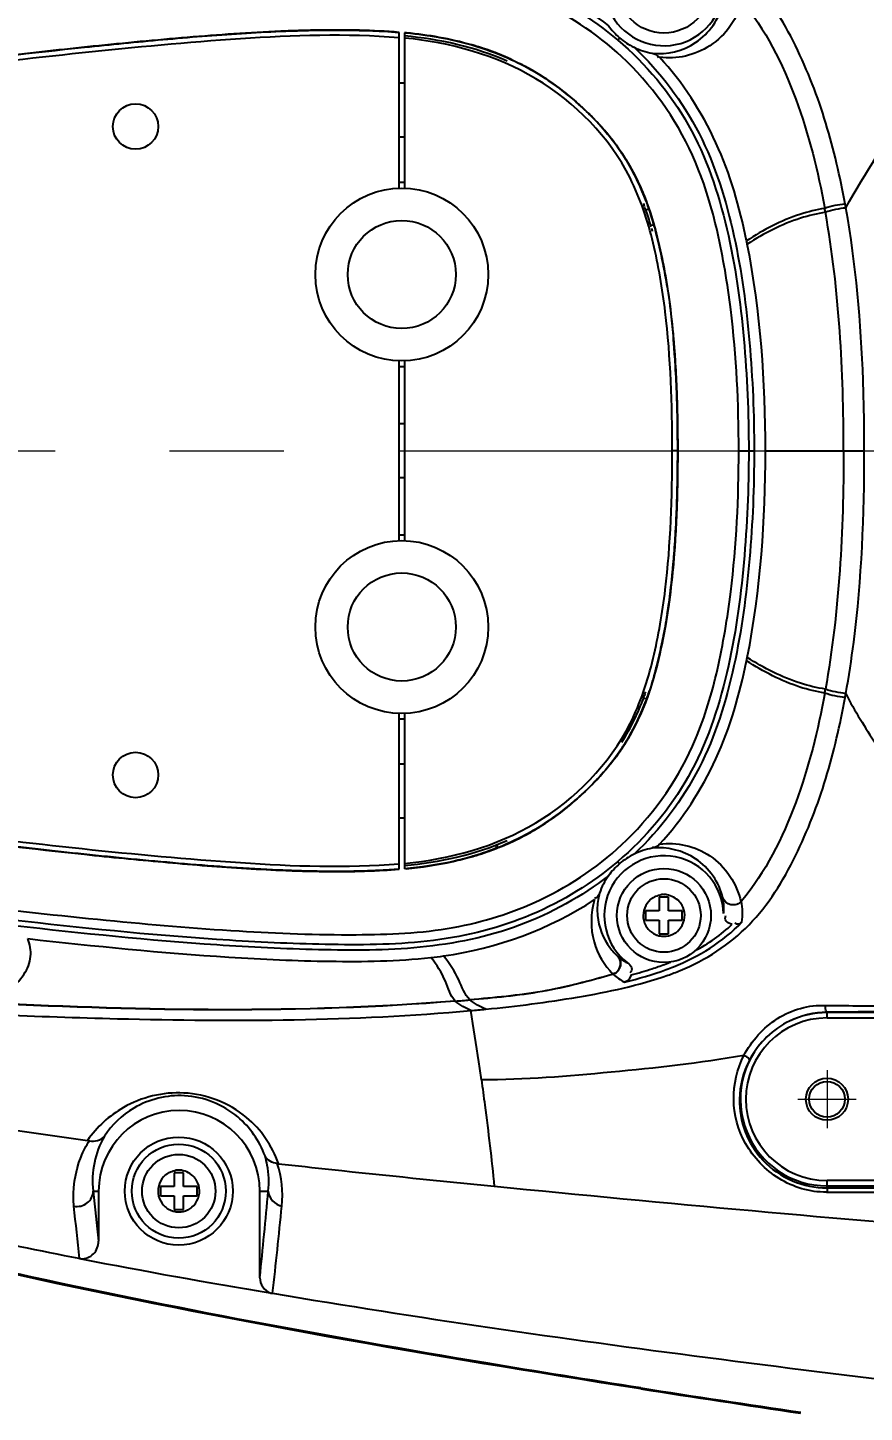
# Model space of a CAD drawing. Header units: millimetres. Extents: x 4086 to 8300, y 123 to 1549.
# Drawn here: x 6707.45 to 6730.68, y 1240.82 to 1279.25 of the extents above; entities that cross this region are included whole.
import ezdxf

# ---------------------------------------------------------------- set-up
doc = ezdxf.new("R2010")
doc.units = ezdxf.units.MM
doc.linetypes.add('CENTER2', pattern=[28.575, 19.05, -3.175, 3.175, -3.175])
doc.layers.add('02___PRT_ALL_AXES', color=7, linetype='Continuous')
doc.layers.add('中心线层', color=7, linetype='CENTER2', lineweight=0)
doc.layers.add('轮廓实线层', color=7, linetype='Continuous', lineweight=30)
doc.styles.add('思源黑', font='SourceHanSansCN-Normal.ttf')
doc.dimstyles.new('尺寸标注_3_10比例', dxfattribs={"dimtxt": 7, "dimasz": 6, "dimexe": 2, "dimexo": 1.5, "dimgap": 1, "dimtad": 1, "dimdec": 1, "dimlfac": 3.333333, "dimdsep": 46, "dimtxsty": '思源黑', "dimcen": 0.09, "dimadec": 0, "dimazin": 0, "dimtp": 0.01, "dimtm": 0.01, "dimtfac": 1, "dimtdec": 1, "dimtofl": 0, "dimtmove": 0, "dimatfit": 3, "dimfxl": 0, "dimtolj": 1, "dimarcsym": 0})

# ---------------------------------------------------------------- blocks, each defined once
blk = doc.blocks.new('*D2673')
at = {"layer": 'Defpoints', "color": 0}
for p in [(6729.644, 1306.455), (6729.644, 1285.508), (6696.644, 1267.508)]:
    blk.add_point(p, dxfattribs=at)
at = {"layer": '轮廓实线层', "color": 0, "lineweight": -2}
for p, q in [((6696.644, 1269.008), (6696.644, 1308.455)), ((6729.644, 1287.008), (6729.644, 1308.455)), ((6702.644, 1306.455), (6723.644, 1306.455))]:
    blk.add_line(p, q, dxfattribs=at)
at = {"layer": '轮廓实线层', "color": 0}
for points in [[(6702.644, 1307.455), (6702.644, 1305.455), (6696.644, 1306.455)], [(6723.644, 1305.455), (6723.644, 1307.455), (6729.644, 1306.455)]]:
    blk.add_solid(points, dxfattribs=at)
at = {"layer": '轮廓实线层', "color": 0, "insert": (6713.144, 1311.081), "char_height": 7, "attachment_point": 5, "style": '思源黑'}
blk.add_mtext('\\A1;110', dxfattribs=at)

msp = doc.modelspace()

# ---------------------------------------------------------------- linework, layer by layer
for p, q in [((6717.761, 1274.799), (6717.761, 1279.121)), ((6717.911, 1279.112), (6717.911, 1274.799)), ((6719.809, 1278.765), (6719.782, 1278.773)), ((6719.818, 1278.761), (6719.782, 1278.772)), ((6719.782, 1278.772), (6719.814, 1278.763)), ((6723.832, 1278.908), (6723.883, 1278.97)), ((6717.911, 1277.708), (6717.761, 1277.708)), ((6722.854, 1277.032), (6722.753, 1277.123)), ((6717.911, 1276.208), (6717.761, 1276.208)), ((6724.573, 1274.279), (6724.553, 1274.367)), ((6724.614, 1274.196), (6724.688, 1274.222)), ((6724.637, 1274.398), (6724.641, 1274.387)), ((6724.75, 1273.765), (6724.809, 1273.783)), ((6724.797, 1273.592), (6724.777, 1273.68)), ((6717.761, 1265.014), (6717.761, 1270.002)), ((6717.911, 1270.002), (6717.911, 1265.014)), ((6725.474, 1269.026), (6725.475, 1268.978)), ((6717.911, 1268.258), (6717.761, 1268.258)), ((6725.498, 1267.508), (6725.348, 1267.508)), ((6727.195, 1267.508), (6727.62, 1267.508)), ((6727.933, 1267.508), (6730.68, 1267.508)), ((6717.911, 1266.758), (6717.761, 1266.758)), ((6725.475, 1266.038), (6725.474, 1265.99)), ((6724.552, 1260.649), (6724.573, 1260.737)), ((6724.552, 1260.649), (6724.612, 1260.631)), ((6717.761, 1255.894), (6717.761, 1260.216)), ((6717.911, 1260.216), (6717.911, 1255.904)), ((6717.911, 1258.808), (6717.761, 1258.808)), ((6717.911, 1257.308), (6717.761, 1257.308)), ((6719.791, 1256.246), (6719.825, 1256.256)), ((6719.826, 1256.256), (6719.791, 1256.246)), ((6723.832, 1256.107), (6723.883, 1256.046)), ((6714.741, 1255.854), (6714.803, 1255.852)), ((6717.949, 1255.907), (6717.965, 1255.908)), ((6724.988, 1255.118), (6724.988, 1254.735)), ((6725.243, 1255.118), (6724.988, 1255.118)), ((6725.243, 1254.735), (6725.243, 1255.118)), ((6724.606, 1254.735), (6724.606, 1254.48)), ((6724.988, 1254.735), (6724.606, 1254.735)), ((6724.606, 1254.48), (6724.988, 1254.48)), ((6724.988, 1254.48), (6724.988, 1254.098)), ((6725.626, 1254.735), (6725.243, 1254.735)), ((6725.243, 1254.098), (6725.243, 1254.48)), ((6725.243, 1254.48), (6725.626, 1254.48)), ((6725.626, 1254.48), (6725.626, 1254.735)), ((6724.988, 1254.098), (6725.243, 1254.098)), ((6723.845, 1253.461), (6723.845, 1253.462)), ((6723.87, 1253.429), (6723.845, 1253.461)), ((6729.644, 1251.763), (6729.644, 1251.922)), ((6735.644, 1251.913), (6729.644, 1251.913)), ((6729.644, 1251.763), (6735.644, 1251.763)), ((6711.517, 1247.468), (6711.517, 1247.085)), ((6711.772, 1247.468), (6711.517, 1247.468)), ((6711.772, 1247.085), (6711.772, 1247.468)), ((6729.644, 1247.047), (6729.644, 1247.253)), ((6735.644, 1247.253), (6729.644, 1247.253)), ((6709.269, 1246.958), (6709.418, 1246.958)), ((6709.418, 1246.958), (6709.418, 1245.567)), ((6711.134, 1247.085), (6711.134, 1246.83)), ((6711.517, 1247.085), (6711.134, 1247.085)), ((6711.134, 1246.83), (6711.517, 1246.83)), ((6711.517, 1246.83), (6711.517, 1246.448)), ((6712.154, 1247.085), (6711.772, 1247.085)), ((6711.772, 1246.448), (6711.772, 1246.83)), ((6711.772, 1246.83), (6712.154, 1246.83)), ((6712.154, 1246.83), (6712.154, 1247.085)), ((6713.894, 1244.554), (6713.894, 1246.958)), ((6713.894, 1246.958), (6714.129, 1246.958)), ((6729.644, 1247.103), (6735.644, 1247.103)), ((6729.644, 1247.047), (6734.401, 1247.06)), ((6711.517, 1246.448), (6711.772, 1246.448))]:
    msp.add_line(p, q)
for points in [[(6709.109, 1248.366), (6709.127, 1248.364), (6709.144, 1248.36), (6709.161, 1248.357)], [(6714.38, 1247.725), (6714.39, 1247.725), (6714.401, 1247.724), (6714.412, 1247.723)], [(6708.873, 1245.092), (6708.893, 1245.088), (6708.912, 1245.084), (6708.931, 1245.08)], [(6714.178, 1244.131), (6714.201, 1244.128), (6714.225, 1244.125), (6714.25, 1244.121)]]:
    msp.add_lwpolyline(points)
for centre, radius in [((6725.116, 1280.408), 1.305), ((6710.444, 1276.508), 0.63), ((6717.836, 1272.4), 2.4), ((6717.836, 1272.4), 1.5), ((6717.836, 1262.615), 2.4), ((6717.836, 1262.615), 1.5), ((6710.444, 1258.508), 0.63), ((6725.116, 1254.608), 1.305), ((6725.116, 1254.608), 1.02), ((6729.644, 1249.508), 0.585), ((6729.644, 1249.508), 0.495), ((6711.644, 1246.958), 1.5), ((6711.644, 1246.958), 1.305), ((6711.644, 1246.958), 1.02)]:
    msp.add_circle(centre, radius)
for centre, radius, start, end in [((6725.116, 1280.408), 1.658, 127.5432, 358.2138), ((6716.799, 1266.877), 12.286, 84.5575, 84.8072), ((6716.824, 1267.145), 12.017, 84.5467, 84.8071), ((6725.123, 1280.412), 1.901, 215.5547, 229.319), ((6717.475, 1270.79), 8.309, 73.6619, 73.9247), ((6717.486, 1270.849), 8.25, 69.1366, 73.6462), ((6717.53, 1270.98), 8.112, 69.0943, 73.6633), ((6717.445, 1270.657), 8.445, 73.4924, 73.71), ((6717.546, 1270.99), 8.097, 69.1763, 73.7047), ((6717.55, 1271.001), 8.085, 69.1727, 73.5133), ((6725.116, 1280.408), 1.894, 243.9911, 260.0073), ((6717.61, 1271.184), 7.893, 68.8283, 69.106), ((6717.688, 1271.38), 7.682, 68.8422, 69.1297), ((6717.733, 1271.495), 7.559, 67.1308, 69.1374), ((6717.637, 1271.276), 7.797, 68.8313, 69.052), ((6717.658, 1271.307), 7.76, 67.1498, 69.1002), ((6717.648, 1271.302), 7.768, 68.4961, 68.8314), ((6717.626, 1271.225), 7.848, 68.5401, 68.8283), ((6717.703, 1271.418), 7.641, 68.5597, 68.8422), ((6717.745, 1271.536), 7.515, 65.2347, 68.5627), ((6717.68, 1271.384), 7.681, 67.1093, 68.4981), ((6717.674, 1271.347), 7.717, 67.1608, 68.5432), ((6717.776, 1271.588), 7.455, 65.2633, 67.1638), ((6717.807, 1271.673), 7.365, 66.3513, 67.1253), ((6717.837, 1271.743), 7.289, 65.1867, 67.1319), ((6717.761, 1271.552), 7.494, 65.7628, 67.1466), ((6718.04, 1272.137), 6.846, 60.2287, 63.4329), ((6718.02, 1272.101), 6.887, 60.475, 60.9536), ((6717.979, 1272.006), 6.99, 60.5187, 60.9223), ((6717.889, 1271.871), 7.152, 60.1644, 60.4955), ((6718.004, 1272.072), 6.921, 60.1723, 60.4752), ((6717.884, 1271.862), 7.162, 59.9351, 60.2344), ((6717.883, 1271.86), 7.164, 59.7926, 60.1644), ((6717.89, 1271.881), 7.143, 56.2194, 59.8583), ((6717.831, 1271.775), 7.264, 54.6489, 59.7779), ((6717.258, 1271), 8.228, 48.7713, 54.3624), ((6716.919, 1270.622), 8.735, 47.6086, 48.2396), ((6716.739, 1270.416), 9.008, 47.7188, 47.9774), ((6716.699, 1270.373), 9.067, 47.2549, 47.719), ((6716.841, 1270.537), 8.85, 47.2086, 47.6091), ((6718.492, 1272.114), 6.566, 38.8128, 40.2997), ((6718.89, 1272.397), 6.078, 35.0782, 35.4898), ((6718.942, 1272.45), 6.005, 34.807, 35.1103), ((6718.928, 1272.423), 6.032, 34.7768, 35.0837), ((6718.692, 1272.266), 6.314, 34.4232, 34.7306), ((6718.958, 1272.444), 5.996, 34.4978, 34.7768), ((6718.986, 1272.463), 5.962, 34.2255, 34.4978), ((6718.735, 1272.295), 6.262, 32.7896, 34.425), ((6719.005, 1272.476), 5.939, 34.0354, 34.3056), ((6718.826, 1272.353), 6.155, 30.641, 32.7912), ((6718.682, 1272.282), 6.315, 30.5415, 31.2228), ((6718.868, 1272.379), 6.106, 30.6384, 31.3443), ((6722.798, 1273.349), 2.003, 24.9974, 27.2686), ((6716.678, 1271.463), 8.394, 15.9238, 19.0051), ((6717.659, 1271.809), 7.443, 19.9467, 20.3413), ((6717.472, 1271.728), 7.646, 19.0638, 20.2388), ((6717.595, 1271.786), 7.512, 19.3629, 19.9464), ((6717.486, 1271.733), 7.632, 19.4124, 20.0029), ((6717.318, 1271.675), 7.809, 18.6928, 19.0646), ((6717.29, 1271.665), 7.839, 18.5303, 19.0563), ((6716.453, 1271.404), 8.715, 15.8593, 18.789), ((6716.756, 1271.49), 8.401, 16.9376, 17.975), ((6706.96, 1270.133), 22.991, 10.0023, 10.2743), ((6705.29, 1269.756), 25.281, 10.2517, 10.4841), ((6722.489, 1272.991), 2.389, 17.8118, 18.9032), ((6716.202, 1271.322), 8.98, 15.9558, 16.9371), ((6715.662, 1271.166), 9.542, 15.423, 15.9596), ((6714.993, 1270.983), 10.236, 14.8972, 15.0443), ((6711.087, 1269.957), 14.274, 11.1597, 14.8481), ((6711.104, 1269.96), 14.257, 11.1556, 14.8535), ((6708.732, 1269.488), 19.072, 11.3627, 11.6474), ((6708.799, 1269.5), 16.607, 8.7962, 11.1803), ((6708.813, 1269.502), 16.593, 8.7982, 11.1766), ((6699.123, 1268.34), 26.356, 4.7788, 5.0003), ((6698.103, 1268.238), 27.38, 3.6451, 4.8006), ((6696.688, 1268.145), 28.799, 3.3897, 3.6522), ((6692.371, 1267.916), 33.121, 1.9198, 3.3691), ((6694.864, 1268.04), 30.626, 3.1717, 3.3936), ((6681.003, 1267.563), 44.495, 359.9285, 1.8837), ((6684.548, 1267.664), 40.949, 1.2464, 1.9063), ((6681.128, 1267.451), 44.37, 358.113, 0.0738), ((6680.238, 1267.456), 45.26, 358.2578, 0.0655), ((6680.629, 1267.455), 44.869, 358.2437, 0.0671), ((6684.52, 1267.353), 40.977, 358.0927, 358.7521), ((6692.449, 1267.098), 33.043, 356.6236, 358.0776), ((6692.414, 1267.108), 33.079, 356.6365, 358.0619), ((6693.982, 1267.023), 31.509, 356.616, 358.1197), ((6691.997, 1267.126), 33.496, 356.8444, 358.0564), ((6688.564, 1267.244), 36.932, 358.0538, 358.1942), ((6694.77, 1266.981), 30.719, 356.6157, 356.8291), ((6697.05, 1266.839), 28.435, 355.2463, 356.6299), ((6696.221, 1266.893), 29.266, 355.8748, 356.6198), ((6708.89, 1265.5), 16.515, 348.8218, 351.2147), ((6706.988, 1265.801), 18.441, 351.3217, 352.0142), ((6711.206, 1265.037), 14.153, 345.1107, 348.8434), ((6708.732, 1265.528), 19.072, 348.3526, 348.6373), ((6715.236, 1263.974), 9.986, 344.5151, 344.9162), ((6714.4, 1264.207), 10.853, 344.5394, 345.0062), ((6714.974, 1264.044), 10.257, 344.9151, 345.0619), ((6716.656, 1263.56), 8.507, 342.0103, 343.0347), ((6716.126, 1263.721), 9.06, 343.0352, 344.0076), ((6714.979, 1264.047), 10.252, 344.015, 344.5396), ((6715.619, 1263.867), 9.588, 344.0039, 344.5157), ((6717.758, 1263.165), 7.246, 334.5692, 339.4856), ((6717.041, 1263.444), 8.014, 339.4095, 339.5852), ((6724.552, 1260.649), 0.09, 47, 77), ((6722.768, 1261.68), 2.037, 332.7318, 335.0079), ((6717.051, 1263.441), 8.094, 339.2311, 339.5854), ((6717.608, 1263.221), 7.495, 339.313, 339.688), ((6717.39, 1263.315), 7.732, 339.6048, 340.1877), ((6717.554, 1263.241), 7.553, 339.6879, 339.9828), ((6717.37, 1263.322), 7.753, 339.9613, 340.2715), ((6717.348, 1263.33), 7.777, 340.1875, 340.5871), ((6717.309, 1263.343), 7.818, 340.574, 340.9378), ((6717.192, 1263.384), 7.942, 340.9435, 341.3137), ((6706.96, 1264.883), 22.991, 349.7258, 349.9978), ((6705.291, 1265.259), 25.279, 349.5158, 349.747), ((6718.461, 1262.854), 6.566, 329.535, 336.4165), ((6717.862, 1263.123), 7.223, 336.3625, 339.3287), ((6718.782, 1262.681), 6.112, 327.7001, 334.5438), ((6718.859, 1262.622), 6.106, 325.1545, 328.812), ((6718.824, 1262.662), 6.157, 325.67, 328.9964), ((6719.146, 1262.445), 5.77, 326.057, 329.6161), ((6718.904, 1262.613), 6.064, 328.6743, 328.9928), ((6718.924, 1262.601), 6.04, 329.0058, 329.3863), ((6718.797, 1262.689), 6.195, 322.7244, 324.462), ((6718.818, 1262.673), 6.169, 323.0566, 324.4761), ((6718.671, 1262.767), 6.343, 323.2865, 325.0606), ((6718.926, 1262.596), 6.037, 324.4798, 324.9007), ((6718.984, 1262.537), 5.956, 324.8396, 325.1405), ((6718.963, 1262.57), 5.992, 324.8946, 325.1567), ((6718.719, 1262.733), 6.284, 325.0628, 325.4132), ((6718.997, 1262.546), 5.949, 325.1349, 325.56), ((6718.734, 1262.723), 6.266, 325.4111, 325.679), ((6719.042, 1262.515), 5.895, 325.5275, 326.0152), ((6719.031, 1262.523), 5.908, 325.5603, 325.777), ((6719.057, 1262.505), 5.877, 325.777, 326.0608), ((6717.199, 1264.09), 8.322, 311.9673, 317.3021), ((6717.091, 1264.197), 8.474, 308.2342, 312.0356), ((6717.89, 1263.134), 7.143, 299.8053, 304.7118), ((6717.85, 1263.209), 7.227, 299.9147, 305.4193), ((6717.922, 1263.086), 7.085, 292.8197, 299.5019), ((6717.997, 1262.959), 6.938, 294.117, 298.9026), ((6718.016, 1262.924), 6.898, 294.6653, 299.5135), ((6717.942, 1263.049), 7.043, 294.8044, 299.357), ((6718.05, 1262.862), 6.828, 298.9102, 299.1821), ((6717.987, 1262.994), 6.973, 298.9817, 299.4049), ((6718.033, 1262.892), 6.862, 299.1267, 299.764), ((6718.027, 1262.903), 6.874, 299.1827, 299.9885), ((6717.9, 1263.126), 7.131, 299.348, 299.9184), ((6718.011, 1262.93), 6.906, 299.7637, 300.1259), ((6717.889, 1263.145), 7.153, 299.9186, 300.7388), ((6717.529, 1264.052), 8.128, 286.2786, 290.2951), ((6717.491, 1264.161), 8.243, 286.3832, 290.8562), ((6717.553, 1264.014), 8.084, 286.323, 290.8142), ((6717.55, 1264.022), 8.093, 286.3327, 290.6362), ((6717.629, 1263.769), 7.828, 290.3274, 290.9333), ((6717.688, 1263.642), 7.688, 290.6763, 291.1139), ((6717.611, 1263.832), 7.892, 290.8859, 291.1589), ((6717.693, 1263.628), 7.673, 290.8589, 291.1324), ((6717.645, 1263.727), 7.783, 290.9337, 291.1936), ((6717.659, 1263.709), 7.76, 290.8904, 292.8394), ((6717.707, 1263.591), 7.633, 291.114, 291.4302), ((6717.655, 1263.7), 7.754, 291.1936, 291.4901), ((6717.745, 1263.495), 7.53, 291.1279, 292.8562), ((6717.627, 1263.791), 7.849, 291.1589, 291.4496), ((6717.753, 1263.465), 7.499, 291.4272, 294.7525), ((6717.687, 1263.619), 7.667, 291.4881, 292.8744), ((6717.675, 1263.67), 7.718, 291.4466, 292.8201), ((6717.842, 1263.265), 7.28, 292.856, 294.8039), ((6717.762, 1263.463), 7.494, 292.8397, 294.2288), ((6717.812, 1263.351), 7.371, 294.1435, 294.4491), ((6717.831, 1263.309), 7.325, 294.4492, 294.7201), ((6725.116, 1254.608), 1.894, 99.9938, 116.0348), ((6717.477, 1264.231), 8.314, 286.0355, 286.2802), ((6717.403, 1264.444), 8.539, 286.2188, 286.4093), ((6725.116, 1254.608), 1.658, 1.7859, 232.4568), ((6725.123, 1254.604), 1.901, 130.6808, 144.4422), ((6725.116, 1254.608), 1.894, 144.4046, 160.8547), ((6725.098, 1254.603), 0.594, 34.9713, 41.6162), ((6725.19, 1254.814), 1.59, 354.416, 10.1922), ((6725.117, 1254.609), 0.578, 186.5397, 217.1117), ((6725.117, 1254.613), 0.583, 247.9495, 256.1017), ((6725.117, 1254.605), 0.574, 295.1467, 309.0356), ((6717.22, 1266.239), 12.876, 276.3467, 277.9222), ((6724.742, 1254.565), 1.422, 230.8678, 239.3929), ((6724.79, 1254.651), 1.52, 239.4852, 243.2341), ((6722.408, 1260.638), 7.874, 290.2542, 291.6052), ((6724.811, 1254.226), 1.67, 228.454, 241.7852), ((6721.958, 1261.872), 9.188, 287.9154, 290.2221), ((6722.403, 1260.652), 8.038, 290.1949, 291.7424), ((6722.657, 1260.247), 7.735, 289.3778, 292.0736), ((6714.531, 1309.842), 57.81, 274.75135, 275.15544), ((6714.758, 1307.57), 55.825, 275.133, 275.5592), ((6729.644, 1249.508), 2.255, 90, 270), ((6729.644, 1249.508), 2.405, 90, 115.5866), ((6733.316, 909.514), 342.427, 90.32619, 90.61437), ((6729.672, 1249.467), 2.455, 115.7723, 133.699), ((6729.644, 1249.508), 2.405, 133.8849, 270), ((6729.693, 1249.443), 2.486, 133.6745, 152.4743), ((6711.656, 1246.957), 2.238, 0.0051, 179.9949), ((6728.122, 1390.538), 143.44, 260.7099, 262.38294), ((6711.683, 1247.26), 2.433, 149.7599, 187.1287), ((6711.627, 1246.833), 2.894, 354.2451, 17.9629), ((6711.627, 1246.953), 0.594, 34.9713, 41.6162), ((6956.054, 1272.682), 248.123, 185.95098, 186.27405), ((6711.645, 1246.959), 0.578, 186.5397, 217.1117), ((6477.959, 1268.854), 237.183, 354.11969, 354.70313), ((6729.615, 1248.833), 1.905, 270.4522, 271.2128), ((6732.606, 2648.367), 1401.442, 269.879377, 270.07341), ((6954.868, 1272.193), 247.477, 185.94982, 186.28707), ((6711.645, 1246.963), 0.583, 247.9494, 256.1017), ((6711.646, 1246.955), 0.574, 295.1467, 309.0356), ((6473.599, 1270.766), 242.122, 353.68192, 354.2581), ((6743.909, 1425.331), 183.611, 257.955, 258.99954), ((6748.262, 1447.645), 206.349, 259.01166, 260.49239), ((6825.957, 1892.637), 659.028, 261.141505, 261.531938), ((6813.275, 1809.686), 575.089, 261.117262, 261.564667)]:
    msp.add_arc(centre, radius, start, end)
for points, knots in [([(6730.149, 1274.356), (6730.008, 1275.113), (6729.663, 1276.619), (6728.834, 1278.777), (6727.611, 1280.78), (6726.273, 1281.648), (6725.563, 1281.936)], [0, 0, 0, 0, 0.250441, 0.500768, 0.75076, 1, 1, 1, 1]), ([(6685.347, 1267.508), (6685.347, 1268.45), (6685.575, 1270.349), (6687.073, 1273.831), (6690.474, 1277.357), (6695.899, 1279.25), (6701.481, 1280.018), (6707.082, 1280.713), (6711.763, 1281.194), (6715.522, 1281.38), (6718.351, 1281.382), (6721.155, 1280.821), (6722.827, 1279.878), (6723.576, 1279.306)], [0, 0, 0, 0, 0.062626, 0.125247, 0.249634, 0.374441, 0.499517, 0.62455, 0.749605, 0.81216, 0.874763, 0.93738, 1, 1, 1, 1]), ([(6685.497, 1267.508), (6685.497, 1268.446), (6685.727, 1270.337), (6687.234, 1273.802), (6690.658, 1277.299), (6696.111, 1279.14), (6701.727, 1279.896), (6707.376, 1280.598), (6712.1, 1281.072), (6715.885, 1281.239), (6718.723, 1281.209), (6721.494, 1280.519), (6723.116, 1279.512), (6723.832, 1278.908)], [0, 0, 0, 0, 0.062217, 0.12441, 0.248153, 0.372814, 0.498493, 0.624411, 0.750253, 0.813111, 0.875751, 0.937883, 1, 1, 1, 1]), ([(6727.194, 1267.508), (6727.194, 1268.816), (6727.093, 1270.858), (6726.653, 1273.538), (6725.942, 1275.981), (6724.332, 1278.348), (6721.854, 1280.036), (6719.228, 1280.865), (6716.383, 1280.981), (6713.169, 1280.856), (6708.23, 1280.431), (6703.125, 1279.8), (6698.062, 1279.122), (6694.547, 1278.347), (6691.338, 1277.045), (6688.575, 1274.877), (6686.357, 1271.704), (6685.772, 1268.971), (6685.772, 1267.508)], [0, 0, 0, 0, 0.069199, 0.107696, 0.143473, 0.203115, 0.254552, 0.299265, 0.346875, 0.404226, 0.469471, 0.60886, 0.67622, 0.739471, 0.798812, 0.857706, 0.922641, 1, 1, 1, 1]), ([(6730.167, 1274.255), (6730.709, 1275.223), (6732.028, 1277.203), (6733.204, 1279.268), (6733.882, 1280.336)], [0, 0, 0, 0, 0.467257, 1, 1, 1, 1]), ([(6724.787, 1278.543), (6725.199, 1278.493), (6726.112, 1278.711), (6726.652, 1279.491), (6726.755, 1279.92)], [0, 0, 0, 0, 0.484345, 1, 1, 1, 1]), ([(6727.255, 1280.026), (6727.189, 1279.517), (6726.515, 1278.605), (6725.468, 1278.365), (6724.996, 1278.431)], [0, 0, 0, 0, 0.518754, 1, 1, 1, 1]), ([(6727.266, 1280.014), (6727.934, 1279.212), (6728.888, 1277.295), (6729.396, 1275.264), (6729.583, 1274.234)], [0, 0, 0, 0, 0.499262, 1, 1, 1, 1]), ([(6687.772, 1269.059), (6687.832, 1269.405), (6688.086, 1270.462), (6688.878, 1272.116), (6690.25, 1273.846), (6691.939, 1275.275), (6693.923, 1276.265), (6696.047, 1276.831), (6698.192, 1277.261), (6701.071, 1277.731), (6704.683, 1278.217), (6708.302, 1278.642), (6711.203, 1278.928), (6713.384, 1279.106), (6715.571, 1279.206), (6717.032, 1279.182), (6717.761, 1279.121)], [0, 0, 0, 0, 0.030871, 0.09548, 0.160089, 0.224697, 0.289306, 0.353914, 0.418523, 0.483131, 0.612349, 0.741566, 0.806174, 0.870783, 0.935391, 1, 1, 1, 1]), ([(6717.761, 1278.971), (6716.298, 1279.093), (6713.347, 1278.981), (6708.96, 1278.568), (6704.575, 1278.052), (6700.929, 1277.56), (6698.027, 1277.079), (6695.868, 1276.638), (6693.744, 1276.041), (6691.79, 1274.992), (6690.147, 1273.516), (6688.826, 1271.748), (6687.955, 1269.708), (6687.79, 1268.237), (6687.791, 1267.508)], [0, 0, 0, 0, 0.125084, 0.250418, 0.375784, 0.501141, 0.563797, 0.62641, 0.688856, 0.751112, 0.813383, 0.875656, 0.937817, 1, 1, 1, 1]), ([(6714.884, 1279.167), (6714.747, 1279.162), (6713.741, 1279.124), (6711.86, 1278.99), (6709.288, 1278.742), (6706.774, 1278.464), (6704.371, 1278.169), (6702.084, 1277.863), (6699.886, 1277.543), (6697.749, 1277.179), (6695.671, 1276.744), (6693.558, 1276.131), (6691.574, 1275.023), (6689.962, 1273.528), (6688.713, 1271.834), (6688.144, 1270.527), (6687.959, 1269.882)], [0, 0, 0, 0, 0.013853, 0.102062, 0.19195, 0.279284, 0.362102, 0.440949, 0.516684, 0.59004, 0.661754, 0.732376, 0.801958, 0.870533, 0.938492, 1, 1, 1, 1]), ([(6714.736, 1279.162), (6715.459, 1279.188), (6716.455, 1279.199), (6717.482, 1279.144), (6717.761, 1279.121)], [0, 0, 0, 0, 0.730222, 1, 1, 1, 1]), ([(6714.736, 1279.161), (6715.006, 1279.171), (6716.014, 1279.198), (6717.024, 1279.182), (6717.761, 1279.121)], [0, 0, 0, 0, 0.267756, 1, 1, 1, 1]), ([(6717.761, 1279.121), (6717.032, 1279.182), (6716.039, 1279.198), (6715.047, 1279.172), (6714.784, 1279.163)], [0, 0, 0, 0, 0.73553, 1, 1, 1, 1]), ([(6717.761, 1279.121), (6717.024, 1279.182), (6716.065, 1279.197), (6715.108, 1279.174), (6714.889, 1279.167)], [0, 0, 0, 0, 0.771104, 1, 1, 1, 1]), ([(6717.911, 1279.112), (6718.347, 1279.073), (6718.97, 1278.986), (6719.598, 1278.826), (6719.782, 1278.773)], [0, 0, 0, 0, 0.707098, 1, 1, 1, 1]), ([(6725.348, 1267.508), (6725.348, 1268.796), (6725.285, 1270.734), (6724.864, 1273.275), (6724.074, 1275.724), (6721.717, 1278.147), (6719.178, 1278.845), (6717.911, 1278.962)], [0, 0, 0, 0, 0.252089, 0.37798, 0.503217, 0.751112, 1, 1, 1, 1]), ([(6719.782, 1278.773), (6720.288, 1278.625), (6721.412, 1278.185), (6722.848, 1277.127), (6724.036, 1275.784), (6724.717, 1274.311), (6725.039, 1273.025), (6725.248, 1271.867), (6725.363, 1270.861), (6725.411, 1270.245), (6725.427, 1269.994)], [0, 0, 0, 0, 0.138144, 0.309954, 0.463418, 0.595984, 0.714261, 0.823535, 0.927876, 1, 1, 1, 1]), ([(6719.782, 1278.772), (6719.799, 1278.767), (6720.443, 1278.579), (6721.37, 1278.181), (6722.436, 1277.418), (6723.162, 1276.759), (6723.808, 1276.015), (6724.323, 1275.174), (6724.706, 1274.268), (6725.057, 1273.008), (6725.298, 1271.58), (6725.397, 1270.463), (6725.427, 1269.994)], [0, 0, 0, 0, 0.004778, 0.17866, 0.265602, 0.352543, 0.439484, 0.526425, 0.613366, 0.700307, 0.87419, 1, 1, 1, 1]), ([(6723.832, 1278.908), (6724.612, 1278.25), (6725.966, 1276.639), (6726.959, 1273.679), (6727.382, 1270.611), (6727.47, 1268.542), (6727.47, 1267.508)], [0, 0, 0, 0, 0.248198, 0.497392, 0.748452, 1, 1, 1, 1]), ([(6724.285, 1278.706), (6725.015, 1278.023), (6726.252, 1276.385), (6727.142, 1273.486), (6727.539, 1270.509), (6727.62, 1268.507), (6727.62, 1267.508)], [0, 0, 0, 0, 0.249915, 0.499976, 0.75003, 1, 1, 1, 1]), ([(6727.41, 1273.338), (6727.219, 1274.267), (6726.696, 1276.11), (6725.635, 1277.73), (6724.996, 1278.431)], [0, 0, 0, 0, 0.500116, 1, 1, 1, 1]), ([(6724.621, 1274.442), (6724.528, 1274.688), (6724.371, 1275.043), (6724.184, 1275.383), (6724.121, 1275.491)], [0, 0, 0, 0, 0.678794, 1, 1, 1, 1]), ([(6724.121, 1275.49), (6724.142, 1275.455), (6724.336, 1275.12), (6724.497, 1274.768), (6724.619, 1274.445)], [0, 0, 0, 0, 0.106133, 1, 1, 1, 1]), ([(6729.583, 1274.234), (6729.349, 1274.194), (6728.58, 1274.014), (6727.874, 1273.635), (6727.41, 1273.338)], [0, 0, 0, 0, 0.300698, 1, 1, 1, 1]), ([(6729.602, 1274.126), (6729.368, 1274.087), (6728.599, 1273.911), (6727.893, 1273.538), (6727.429, 1273.245)], [0, 0, 0, 0, 0.301771, 1, 1, 1, 1]), ([(6730.68, 1267.508), (6730.68, 1268.159), (6730.644, 1270.413), (6730.453, 1272.672), (6730.167, 1274.25)], [0, 0, 0, 0, 0.288689, 1, 1, 1, 1]), ([(6725.089, 1272.715), (6725.071, 1272.809), (6725.009, 1273.108), (6724.939, 1273.409), (6724.884, 1273.616)], [0, 0, 0, 0, 0.315742, 1, 1, 1, 1]), ([(6725.087, 1272.736), (6725.048, 1272.931), (6724.984, 1273.226), (6724.91, 1273.518), (6724.884, 1273.616)], [0, 0, 0, 0, 0.664359, 1, 1, 1, 1]), ([(6725.427, 1269.994), (6725.434, 1269.884), (6725.462, 1269.413), (6725.491, 1268.582), (6725.498, 1267.865), (6725.498, 1267.508)], [0, 0, 0, 0, 0.131526, 0.565926, 1, 1, 1, 1]), ([(6725.427, 1269.994), (6725.439, 1269.815), (6725.484, 1268.986), (6725.498, 1268.157), (6725.498, 1267.508)], [0, 0, 0, 0, 0.216585, 1, 1, 1, 1]), ([(6723.576, 1255.71), (6722.828, 1255.138), (6721.156, 1254.194), (6718.352, 1253.633), (6715.522, 1253.636), (6711.763, 1253.821), (6707.082, 1254.302), (6701.481, 1254.997), (6695.899, 1255.765), (6690.474, 1257.658), (6687.073, 1261.184), (6685.575, 1264.667), (6685.347, 1266.566), (6685.347, 1267.508)], [0, 0, 0, 0, 0.062621, 0.125237, 0.18784, 0.250394, 0.375449, 0.500481, 0.625557, 0.750366, 0.874755, 0.937375, 1, 1, 1, 1]), ([(6723.832, 1256.107), (6723.116, 1255.503), (6721.494, 1254.496), (6718.723, 1253.807), (6715.885, 1253.776), (6712.099, 1253.943), (6707.376, 1254.418), (6701.727, 1255.12), (6696.111, 1255.875), (6690.658, 1257.717), (6687.234, 1261.214), (6685.727, 1264.678), (6685.497, 1266.57), (6685.497, 1267.508)], [0, 0, 0, 0, 0.062118, 0.124249, 0.186889, 0.249747, 0.375588, 0.501506, 0.627184, 0.751847, 0.875592, 0.937783, 1, 1, 1, 1]), ([(6685.772, 1267.508), (6685.772, 1266.045), (6686.357, 1263.312), (6688.575, 1260.138), (6691.338, 1257.971), (6694.547, 1256.668), (6698.062, 1255.894), (6703.125, 1255.215), (6708.23, 1254.584), (6713.169, 1254.16), (6716.383, 1254.035), (6719.228, 1254.15), (6721.854, 1254.98), (6724.332, 1256.667), (6725.942, 1259.034), (6726.653, 1261.477), (6727.093, 1264.158), (6727.194, 1266.199), (6727.194, 1267.508)], [0, 0, 0, 0, 0.077359, 0.142294, 0.201188, 0.260529, 0.32378, 0.39114, 0.530529, 0.595774, 0.653125, 0.700735, 0.745448, 0.796885, 0.856527, 0.892304, 0.930801, 1, 1, 1, 1]), ([(6714.89, 1255.848), (6714.731, 1255.854), (6713.698, 1255.894), (6711.784, 1256.032), (6709.195, 1256.283), (6706.667, 1256.564), (6704.255, 1256.861), (6701.963, 1257.169), (6699.763, 1257.491), (6697.628, 1257.859), (6695.547, 1258.299), (6693.43, 1258.936), (6691.463, 1260.076), (6689.883, 1261.579), (6688.632, 1263.313), (6687.793, 1265.348), (6687.641, 1266.799), (6687.641, 1267.508)], [0, 0, 0, 0, 0.014947, 0.097629, 0.181884, 0.263669, 0.341107, 0.414639, 0.485148, 0.553379, 0.620127, 0.685979, 0.750838, 0.814387, 0.876648, 0.937989, 1, 1, 1, 1]), ([(6687.791, 1267.508), (6687.791, 1266.778), (6687.955, 1265.307), (6688.826, 1263.267), (6690.147, 1261.5), (6691.79, 1260.023), (6693.744, 1258.975), (6695.868, 1258.377), (6698.026, 1257.937), (6700.929, 1257.455), (6704.575, 1256.963), (6708.96, 1256.447), (6713.347, 1256.034), (6716.298, 1255.922), (6717.761, 1256.044)], [0, 0, 0, 0, 0.062179, 0.124335, 0.186613, 0.248882, 0.311131, 0.373582, 0.436195, 0.498852, 0.624211, 0.749579, 0.874914, 1, 1, 1, 1]), ([(6717.911, 1256.054), (6719.178, 1256.171), (6721.718, 1256.868), (6724.075, 1259.291), (6724.864, 1261.741), (6725.285, 1264.281), (6725.348, 1266.219), (6725.348, 1267.508)], [0, 0, 0, 0, 0.248891, 0.496788, 0.622033, 0.747918, 1, 1, 1, 1]), ([(6727.47, 1267.508), (6727.47, 1266.473), (6727.382, 1264.404), (6726.959, 1261.336), (6725.966, 1258.376), (6724.612, 1256.765), (6723.832, 1256.107)], [0, 0, 0, 0, 0.251552, 0.502616, 0.751809, 1, 1, 1, 1]), ([(6727.62, 1267.508), (6727.62, 1266.508), (6727.539, 1264.507), (6727.142, 1261.529), (6726.252, 1258.629), (6725.014, 1256.992), (6724.285, 1256.309)], [0, 0, 0, 0, 0.249974, 0.500033, 0.750095, 1, 1, 1, 1]), ([(6725.498, 1267.508), (6725.498, 1267.151), (6725.491, 1266.435), (6725.462, 1265.605), (6725.434, 1265.135), (6725.427, 1265.025)], [0, 0, 0, 0, 0.434144, 0.868584, 1, 1, 1, 1]), ([(6725.498, 1267.508), (6725.498, 1266.858), (6725.484, 1266.031), (6725.439, 1265.203), (6725.427, 1265.025)], [0, 0, 0, 0, 0.784716, 1, 1, 1, 1]), ([(6730.167, 1260.765), (6730.253, 1261.238), (6730.59, 1263.47), (6730.68, 1265.733), (6730.68, 1267.508)], [0, 0, 0, 0, 0.213234, 1, 1, 1, 1]), ([(6687.81, 1265.753), (6687.865, 1265.477), (6688.116, 1264.491), (6688.878, 1262.899), (6690.25, 1261.169), (6691.94, 1259.741), (6693.591, 1258.914), (6694.987, 1258.471), (6696.403, 1258.11), (6698.193, 1257.755), (6701.071, 1257.284), (6704.683, 1256.799), (6708.302, 1256.373), (6711.203, 1256.087), (6713.384, 1255.909), (6715.571, 1255.81), (6717.032, 1255.833), (6717.761, 1255.894)], [0, 0, 0, 0, 0.024957, 0.08996, 0.154963, 0.219966, 0.284969, 0.31747, 0.349972, 0.414974, 0.479977, 0.609983, 0.739989, 0.804991, 0.869994, 0.934997, 1, 1, 1, 1]), ([(6725.427, 1265.025), (6725.411, 1264.774), (6725.364, 1264.159), (6725.249, 1263.155), (6725.041, 1261.996), (6724.718, 1260.712), (6724.042, 1259.238), (6722.855, 1257.897), (6721.424, 1256.836), (6720.3, 1256.394), (6719.791, 1256.245)], [0, 0, 0, 0, 0.072109, 0.176398, 0.285613, 0.403957, 0.536637, 0.689877, 0.861101, 1, 1, 1, 1]), ([(6725.427, 1265.025), (6725.397, 1264.555), (6725.298, 1263.436), (6725.057, 1262.007), (6724.706, 1260.747), (6724.324, 1259.841), (6723.808, 1258.999), (6723.162, 1258.257), (6722.436, 1257.598), (6721.37, 1256.834), (6720.447, 1256.437), (6719.805, 1256.25), (6719.791, 1256.246)], [0, 0, 0, 0, 0.126235, 0.300197, 0.387177, 0.474158, 0.561138, 0.648119, 0.735099, 0.82208, 0.996041, 1, 1, 1, 1]), ([(6725.21, 1262.978), (6725.243, 1263.19), (6725.312, 1263.689), (6725.363, 1264.189), (6725.387, 1264.476)], [0, 0, 0, 0, 0.426691, 1, 1, 1, 1]), ([(6725.218, 1263.019), (6725.29, 1263.489), (6725.344, 1263.978), (6725.386, 1264.467), (6725.387, 1264.483)], [0, 0, 0, 0, 0.968359, 1, 1, 1, 1]), ([(6724.884, 1261.4), (6724.94, 1261.609), (6725.01, 1261.908), (6725.071, 1262.205), (6725.089, 1262.295)], [0, 0, 0, 0, 0.695715, 1, 1, 1, 1]), ([(6729.602, 1260.889), (6729.368, 1260.929), (6728.599, 1261.105), (6727.893, 1261.477), (6727.429, 1261.77)], [0, 0, 0, 0, 0.301771, 1, 1, 1, 1]), ([(6724.996, 1256.584), (6725.635, 1257.286), (6726.696, 1258.905), (6727.219, 1260.748), (6727.41, 1261.677)], [0, 0, 0, 0, 0.499884, 1, 1, 1, 1]), ([(6729.583, 1260.782), (6729.349, 1260.822), (6728.58, 1261.002), (6727.874, 1261.38), (6727.41, 1261.677)], [0, 0, 0, 0, 0.300698, 1, 1, 1, 1]), ([(6725.564, 1253.079), (6726.274, 1253.368), (6727.612, 1254.236), (6728.834, 1256.239), (6729.663, 1258.396), (6730.008, 1259.902), (6730.149, 1260.659)], [0, 0, 0, 0, 0.24924, 0.499232, 0.749559, 1, 1, 1, 1]), ([(6729.583, 1260.782), (6729.396, 1259.751), (6728.888, 1257.72), (6727.934, 1255.804), (6727.266, 1255.002)], [0, 0, 0, 0, 0.500738, 1, 1, 1, 1]), ([(6730.167, 1260.765), (6730.412, 1260.282), (6731.017, 1259.347), (6732.293, 1257.343), (6733.197, 1255.744), (6733.882, 1254.679)], [0, 0, 0, 0, 0.228022, 0.46735, 1, 1, 1, 1]), ([(6724.122, 1259.525), (6724.143, 1259.56), (6724.336, 1259.895), (6724.497, 1260.248), (6724.619, 1260.571)], [0, 0, 0, 0, 0.106036, 1, 1, 1, 1]), ([(6723.749, 1258.965), (6723.485, 1258.614), (6723.172, 1258.278), (6722.838, 1257.97), (6722.824, 1257.957)], [0, 0, 0, 0, 0.957912, 1, 1, 1, 1]), ([(6722.033, 1257.315), (6722.166, 1257.41), (6722.385, 1257.576), (6722.594, 1257.752), (6722.677, 1257.825)], [0, 0, 0, 0, 0.597627, 1, 1, 1, 1]), ([(6720.48, 1256.556), (6720.487, 1256.541), (6720.5, 1256.498), (6720.452, 1256.495), (6720.436, 1256.499)], [0, 0, 0, 0, 0.482495, 1, 1, 1, 1]), ([(6726.755, 1255.096), (6726.652, 1255.525), (6726.112, 1256.305), (6725.199, 1256.523), (6724.787, 1256.473)], [0, 0, 0, 0, 0.515673, 1, 1, 1, 1]), ([(6724.996, 1256.584), (6725.468, 1256.656), (6726.539, 1256.412), (6727.14, 1255.49), (6727.255, 1254.989)], [0, 0, 0, 0, 0.481391, 1, 1, 1, 1]), ([(6719.791, 1256.245), (6719.614, 1256.194), (6718.983, 1256.032), (6718.357, 1255.944), (6717.911, 1255.904)], [0, 0, 0, 0, 0.280712, 1, 1, 1, 1]), ([(6717.949, 1255.907), (6718.382, 1255.948), (6718.994, 1256.035), (6719.612, 1256.194), (6719.788, 1256.245)], [0, 0, 0, 0, 0.714533, 1, 1, 1, 1]), ([(6714.788, 1255.852), (6715.479, 1255.827), (6716.458, 1255.818), (6717.467, 1255.869), (6717.761, 1255.894)], [0, 0, 0, 0, 0.710826, 1, 1, 1, 1]), ([(6714.803, 1255.852), (6715.051, 1255.843), (6716.036, 1255.818), (6717.024, 1255.833), (6717.761, 1255.894)], [0, 0, 0, 0, 0.251219, 1, 1, 1, 1]), ([(6717.761, 1255.894), (6717.032, 1255.833), (6716.07, 1255.818), (6715.11, 1255.842), (6714.879, 1255.849)], [0, 0, 0, 0, 0.759673, 1, 1, 1, 1]), ([(6717.761, 1255.894), (6717.467, 1255.869), (6716.493, 1255.82), (6715.547, 1255.827), (6714.89, 1255.848)], [0, 0, 0, 0, 0.299627, 1, 1, 1, 1]), ([(6717.761, 1255.894), (6717.024, 1255.833), (6716.065, 1255.818), (6715.108, 1255.842), (6714.89, 1255.849)], [0, 0, 0, 0, 0.771385, 1, 1, 1, 1]), ([(6723.327, 1255.229), (6723.31, 1255.17), (6723.264, 1254.966), (6723.258, 1254.755), (6723.272, 1254.608)], [0, 0, 0, 0, 0.292832, 1, 1, 1, 1]), ([(6723.189, 1255.049), (6723.077, 1254.674), (6723.063, 1253.892), (6723.456, 1253.226), (6723.701, 1252.984)], [0, 0, 0, 0, 0.531308, 1, 1, 1, 1]), ([(6724.801, 1255.091), (6724.79, 1255.085), (6724.77, 1255.071), (6724.751, 1255.056), (6724.742, 1255.048)], [0, 0, 0, 0, 0.497104, 1, 1, 1, 1]), ([(6724.885, 1255.131), (6724.871, 1255.125), (6724.842, 1255.113), (6724.814, 1255.099), (6724.801, 1255.091)], [0, 0, 0, 0, 0.502353, 1, 1, 1, 1]), ([(6725.116, 1255.185), (6725.104, 1255.189), (6725.079, 1255.192), (6725.054, 1255.189), (6725.042, 1255.186)], [0, 0, 0, 0, 0.493074, 1, 1, 1, 1]), ([(6725.192, 1255.186), (6725.179, 1255.189), (6725.154, 1255.193), (6725.128, 1255.189), (6725.116, 1255.185)], [0, 0, 0, 0, 0.507427, 1, 1, 1, 1]), ([(6727.266, 1255.001), (6727.201, 1254.923), (6726.969, 1254.848), (6726.784, 1255.003), (6726.755, 1255.096)], [0, 0, 0, 0, 0.513283, 1, 1, 1, 1]), ([(6723.272, 1254.608), (6723.303, 1254.29), (6723.47, 1253.86), (6723.761, 1253.539), (6723.845, 1253.462)], [0, 0, 0, 0, 0.737338, 1, 1, 1, 1]), ([(6727.015, 1254.368), (6726.954, 1254.38), (6726.823, 1254.408), (6726.806, 1254.567), (6726.838, 1254.611)], [0, 0, 0, 0, 0.529109, 1, 1, 1, 1]), ([(6727.282, 1254.423), (6727.256, 1254.402), (6727.2, 1254.345), (6727.114, 1254.373), (6727.082, 1254.398)], [0, 0, 0, 0, 0.453069, 1, 1, 1, 1]), ([(6706.411, 1252.175), (6706.591, 1252.276), (6706.934, 1252.506), (6707.355, 1252.926), (6707.584, 1253.454), (6707.511, 1253.81), (6707.449, 1253.966)], [0, 0, 0, 0, 0.271763, 0.544369, 0.778192, 1, 1, 1, 1]), ([(6707.448, 1253.966), (6709.307, 1253.758), (6712.102, 1253.48), (6715.838, 1253.31), (6717.714, 1253.338), (6718.643, 1253.441)], [0, 0, 0, 0, 0.500055, 0.750103, 1, 1, 1, 1]), ([(6719.317, 1252.234), (6719.183, 1252.388), (6719.054, 1252.848), (6718.809, 1253.244), (6718.643, 1253.441)], [0, 0, 0, 0, 0.44084, 1, 1, 1, 1]), ([(6719.723, 1252.27), (6719.577, 1252.42), (6719.416, 1252.883), (6719.164, 1253.284), (6718.994, 1253.485)], [0, 0, 0, 0, 0.444185, 1, 1, 1, 1]), ([(6724.105, 1253.293), (6724.151, 1253.258), (6724.248, 1253.186), (6724.213, 1253.045), (6724.171, 1253.016)], [0, 0, 0, 0, 0.525419, 1, 1, 1, 1]), ([(6719.723, 1252.27), (6720.395, 1252.33), (6721.744, 1252.448), (6723.053, 1252.797), (6723.701, 1252.983)], [0, 0, 0, 0, 0.500222, 1, 1, 1, 1]), ([(6723.703, 1252.976), (6723.055, 1252.791), (6721.746, 1252.445), (6720.398, 1252.327), (6719.726, 1252.267)], [0, 0, 0, 0, 0.499785, 1, 1, 1, 1]), ([(6720.166, 1252.008), (6721.021, 1252.091), (6722.723, 1252.307), (6724.413, 1252.665), (6725.223, 1252.951)], [0, 0, 0, 0, 0.500066, 1, 1, 1, 1]), ([(6723.811, 1253.048), (6723.794, 1253.033), (6723.76, 1253.008), (6723.721, 1252.99), (6723.701, 1252.984)], [0, 0, 0, 0, 0.523052, 1, 1, 1, 1]), ([(6723.818, 1253.041), (6723.801, 1253.026), (6723.765, 1253), (6723.724, 1252.982), (6723.703, 1252.976)], [0, 0, 0, 0, 0.519592, 1, 1, 1, 1]), ([(6706.593, 1251.86), (6707.709, 1251.809), (6712.093, 1251.66), (6716.495, 1251.675), (6719.753, 1251.969)], [0, 0, 0, 0, 0.254606, 1, 1, 1, 1]), ([(6720.046, 1250.048), (6720.023, 1250.215), (6719.932, 1250.856), (6719.834, 1251.497), (6719.753, 1251.969)], [0, 0, 0, 0, 0.260086, 1, 1, 1, 1]), ([(6727.33, 1250.725), (6727.554, 1251.129), (6728.187, 1251.855), (6729.142, 1252.136), (6729.601, 1252.109)], [0, 0, 0, 0, 0.501193, 1, 1, 1, 1]), ([(6729.644, 1251.922), (6729.636, 1251.923), (6729.592, 1251.983), (6729.598, 1252.052), (6729.601, 1252.109)], [0, 0, 0, 0, 0.11667, 1, 1, 1, 1]), ([(6727.33, 1250.725), (6726.113, 1250.504), (6723.685, 1250.248), (6721.25, 1250.043), (6720.046, 1250.047)], [0, 0, 0, 0, 0.506707, 1, 1, 1, 1]), ([(6729.63, 1246.928), (6729.173, 1246.924), (6728.254, 1247.203), (6727.302, 1248.201), (6726.942, 1249.495), (6727.151, 1250.346), (6727.33, 1250.725)], [0, 0, 0, 0, 0.262018, 0.518336, 0.760118, 1, 1, 1, 1]), ([(6727.489, 1250.592), (6727.492, 1250.601), (6727.456, 1250.674), (6727.388, 1250.703), (6727.33, 1250.725)], [0, 0, 0, 0, 0.132697, 1, 1, 1, 1]), ([(6720.046, 1250.047), (6720.079, 1249.814), (6720.213, 1248.829), (6720.33, 1247.842), (6720.404, 1247.087)], [0, 0, 0, 0, 0.237298, 1, 1, 1, 1]), ([(6714.412, 1247.723), (6714.24, 1248.214), (6713.557, 1249.208), (6711.84, 1249.868), (6710.151, 1249.455), (6709.369, 1248.735), (6709.109, 1248.366)], [0, 0, 0, 0, 0.240062, 0.526627, 0.791806, 1, 1, 1, 1]), ([(6714.039, 1247.935), (6713.886, 1248.349), (6713.306, 1249.187), (6711.859, 1249.768), (6710.43, 1249.414), (6709.789, 1248.796), (6709.581, 1248.485)], [0, 0, 0, 0, 0.241072, 0.530509, 0.795329, 1, 1, 1, 1]), ([(6727.213, 1249.508), (6727.202, 1248.903), (6727.687, 1247.592), (6728.998, 1247.045), (6729.644, 1247.047)], [0, 0, 0, 0, 0.483727, 1, 1, 1, 1]), ([(6708.73, 1246.539), (6708.696, 1247), (6708.78, 1247.655), (6709.072, 1248.215), (6709.161, 1248.357)], [0, 0, 0, 0, 0.73474, 1, 1, 1, 1]), ([(6714.129, 1246.958), (6714.155, 1247.198), (6714.143, 1247.533), (6714.064, 1247.852), (6714.039, 1247.935)], [0, 0, 0, 0, 0.735756, 1, 1, 1, 1]), ([(6711.644, 1247.535), (6711.633, 1247.539), (6711.607, 1247.542), (6711.582, 1247.539), (6711.57, 1247.536)], [0, 0, 0, 0, 0.493074, 1, 1, 1, 1]), ([(6711.72, 1247.536), (6711.708, 1247.539), (6711.682, 1247.543), (6711.656, 1247.539), (6711.644, 1247.535)], [0, 0, 0, 0, 0.507426, 1, 1, 1, 1]), ([(6714.412, 1247.718), (6714.905, 1247.664), (6716.902, 1247.447), (6718.9, 1247.243), (6720.405, 1247.092)], [0, 0, 0, 0, 0.246973, 1, 1, 1, 1]), ([(6711.329, 1247.441), (6711.319, 1247.435), (6711.298, 1247.421), (6711.279, 1247.406), (6711.27, 1247.398)], [0, 0, 0, 0, 0.497104, 1, 1, 1, 1]), ([(6711.414, 1247.481), (6711.399, 1247.475), (6711.37, 1247.463), (6711.343, 1247.449), (6711.329, 1247.441)], [0, 0, 0, 0, 0.502353, 1, 1, 1, 1]), ([(6708.73, 1246.539), (6708.855, 1246.516), (6709.135, 1246.576), (6709.267, 1246.835), (6709.269, 1246.958)], [0, 0, 0, 0, 0.509361, 1, 1, 1, 1]), ([(6739.532, 1245.424), (6737.931, 1245.544), (6731.55, 1246.04), (6725.175, 1246.607), (6720.405, 1247.087)], [0, 0, 0, 0, 0.250816, 1, 1, 1, 1]), ([(6729.644, 1247.047), (6729.655, 1247.042), (6729.646, 1246.988), (6729.655, 1246.956), (6729.656, 1246.928)], [0, 0, 0, 0, 0.304446, 1, 1, 1, 1]), ([(6708.931, 1245.08), (6709.054, 1245.072), (6709.319, 1245.18), (6709.418, 1245.441), (6709.418, 1245.567)], [0, 0, 0, 0, 0.497001, 1, 1, 1, 1]), ([(6724.474, 1241.494), (6723.038, 1241.719), (6717.249, 1242.648), (6711.479, 1243.712), (6707.171, 1244.661)], [0, 0, 0, 0, 0.247856, 1, 1, 1, 1]), ([(6714.25, 1244.121), (6722.282, 1242.77), (6738.509, 1240.806), (6754.762, 1239.189), (6762.921, 1238.467)], [0, 0, 0, 0, 0.498582, 1, 1, 1, 1])]:
    msp.add_open_spline(points, degree=3, knots=knots)
for points in [[(6719.775, 1278.774), (6719.184, 1278.945), (6718.576, 1279.049), (6717.965, 1279.107)], [(6717.965, 1279.107), (6718.578, 1279.049), (6719.189, 1278.944), (6719.782, 1278.772)], [(6720.766, 1278.319), (6719.871, 1278.718), (6718.887, 1278.933), (6717.911, 1279.022)], [(6723.883, 1278.97), (6724.005, 1278.865), (6724.141, 1278.776), (6724.285, 1278.706)], [(6724.787, 1278.543), (6724.857, 1278.53), (6724.951, 1278.494), (6724.966, 1278.425)], [(6722.769, 1277.108), (6722.535, 1277.319), (6722.29, 1277.517), (6722.034, 1277.699)], [(6723.748, 1276.05), (6723.48, 1276.407), (6723.176, 1276.733), (6722.851, 1277.033)], [(6723.727, 1276.079), (6723.464, 1276.424), (6723.168, 1276.74), (6722.853, 1277.031)], [(6723.509, 1276.349), (6723.306, 1276.591), (6723.085, 1276.817), (6722.853, 1277.031)], [(6724.623, 1274.436), (6724.487, 1274.795), (6724.32, 1275.154), (6724.121, 1275.491)], [(6730.149, 1274.356), (6729.957, 1274.332), (6729.762, 1274.304), (6729.583, 1274.234)], [(6730.167, 1274.246), (6729.976, 1274.224), (6729.782, 1274.195), (6729.602, 1274.126)], [(6730.104, 1267.508), (6730.104, 1269.72), (6729.986, 1271.947), (6729.602, 1274.126)], [(6727.933, 1267.508), (6727.933, 1269.428), (6727.808, 1271.363), (6727.429, 1273.245)], [(6727.429, 1261.77), (6727.808, 1263.653), (6727.933, 1265.588), (6727.933, 1267.508)], [(6730.104, 1267.508), (6730.104, 1265.295), (6729.986, 1263.068), (6729.602, 1260.889)], [(6730.149, 1260.66), (6729.957, 1260.683), (6729.763, 1260.712), (6729.583, 1260.782)], [(6730.169, 1260.769), (6729.977, 1260.792), (6729.782, 1260.82), (6729.602, 1260.889)], [(6724.122, 1259.524), (6724.32, 1259.861), (6724.486, 1260.22), (6724.622, 1260.578)], [(6722.842, 1257.974), (6723.074, 1258.188), (6723.295, 1258.414), (6723.5, 1258.655)], [(6722.029, 1257.312), (6722.286, 1257.494), (6722.53, 1257.692), (6722.764, 1257.903)], [(6722.718, 1257.862), (6722.329, 1257.516), (6721.912, 1257.208), (6721.463, 1256.949)], [(6717.911, 1255.994), (6718.886, 1256.083), (6719.868, 1256.296), (6720.762, 1256.694)], [(6724.996, 1256.584), (6724.949, 1256.532), (6724.865, 1256.477), (6724.799, 1256.503)], [(6724.285, 1256.309), (6724.141, 1256.239), (6724.005, 1256.15), (6723.883, 1256.046)], [(6723.327, 1255.229), (6723.305, 1255.164), (6723.256, 1255.082), (6723.188, 1255.078)], [(6718.994, 1253.485), (6720.472, 1253.691), (6721.941, 1254.23), (6723.189, 1255.049)], [(6724.742, 1255.048), (6724.603, 1254.931), (6724.522, 1254.723), (6724.542, 1254.543)], [(6725.042, 1255.186), (6724.988, 1255.174), (6724.937, 1255.151), (6724.885, 1255.131)], [(6725.542, 1254.997), (6725.454, 1255.096), (6725.321, 1255.155), (6725.192, 1255.186)], [(6725.685, 1254.702), (6725.671, 1254.788), (6725.635, 1254.872), (6725.585, 1254.943)], [(6727.282, 1254.423), (6727.307, 1254.614), (6727.302, 1254.812), (6727.266, 1255.001)], [(6725.479, 1254.159), (6725.629, 1254.281), (6725.717, 1254.511), (6725.685, 1254.702)], [(6724.656, 1254.26), (6724.717, 1254.178), (6724.804, 1254.112), (6724.898, 1254.073)], [(6725.116, 1254.031), (6725.2, 1254.031), (6725.285, 1254.05), (6725.361, 1254.086)], [(6725.381, 1253.186), (6726.083, 1253.466), (6726.756, 1253.88), (6727.282, 1254.423)], [(6725.971, 1253.622), (6726.348, 1253.824), (6726.703, 1254.075), (6727.015, 1254.368)], [(6724.977, 1254.048), (6725.022, 1254.037), (6725.069, 1254.031), (6725.116, 1254.031)], [(6723.909, 1253.328), (6723.928, 1253.231), (6723.884, 1253.114), (6723.811, 1253.048)], [(6723.818, 1253.041), (6723.915, 1253.129), (6723.941, 1253.32), (6723.87, 1253.429)], [(6723.845, 1253.462), (6723.878, 1253.425), (6723.9, 1253.377), (6723.909, 1253.328)], [(6724.021, 1252.755), (6724.411, 1252.857), (6724.8, 1252.969), (6725.178, 1253.108)], [(6724.21, 1252.959), (6724.181, 1252.871), (6724.109, 1252.785), (6724.021, 1252.755)], [(6724.21, 1252.959), (6724.403, 1253.012), (6724.595, 1253.068), (6724.785, 1253.13)], [(6719.32, 1252.231), (6715.028, 1251.875), (6710.702, 1251.962), (6706.4, 1252.165)], [(6719.318, 1252.233), (6715.03, 1251.879), (6710.708, 1251.968), (6706.411, 1252.176)], [(6719.753, 1251.969), (6719.601, 1252.042), (6719.448, 1252.122), (6719.32, 1252.231)], [(6720.166, 1252.008), (6720.012, 1252.079), (6719.856, 1252.157), (6719.726, 1252.267)], [(6729.644, 1251.922), (6729.288, 1251.918), (6728.925, 1251.832), (6728.605, 1251.677)], [(6729.601, 1252.109), (6730.182, 1252.107), (6730.762, 1252.101), (6731.342, 1252.097)], [(6727.489, 1250.592), (6727.317, 1250.261), (6727.22, 1249.881), (6727.213, 1249.508)], [(6709.161, 1248.357), (6709.303, 1248.321), (6709.491, 1248.369), (6709.581, 1248.485)], [(6714.38, 1247.725), (6714.246, 1247.731), (6714.092, 1247.813), (6714.039, 1247.935)], [(6711.57, 1247.536), (6711.516, 1247.524), (6711.465, 1247.501), (6711.414, 1247.481)], [(6712.071, 1247.347), (6711.983, 1247.446), (6711.849, 1247.505), (6711.72, 1247.536)], [(6711.27, 1247.398), (6711.132, 1247.281), (6711.05, 1247.073), (6711.071, 1246.893)], [(6712.213, 1247.052), (6712.199, 1247.138), (6712.163, 1247.222), (6712.114, 1247.293)], [(6712.007, 1246.509), (6712.158, 1246.631), (6712.245, 1246.861), (6712.213, 1247.052)], [(6714.129, 1246.958), (6714.131, 1246.771), (6714.322, 1246.573), (6714.506, 1246.543)], [(6711.184, 1246.61), (6711.246, 1246.528), (6711.332, 1246.462), (6711.427, 1246.423)], [(6711.505, 1246.398), (6711.551, 1246.387), (6711.598, 1246.381), (6711.644, 1246.381)], [(6711.644, 1246.381), (6711.728, 1246.381), (6711.814, 1246.4), (6711.89, 1246.436)], [(6724.47, 1241.47), (6718.676, 1242.374), (6712.892, 1243.372), (6707.165, 1244.631)], [(6713.894, 1244.554), (6713.894, 1244.384), (6714.018, 1244.188), (6714.178, 1244.131)]]:
    msp.add_open_spline(points, degree=3)
at = {"layer": '02___PRT_ALL_AXES'}
for centre, start, end in [((6717.836, 1272.4), 87.8192, 92.1808), ((6717.836, 1272.4), 267.8192, 272.1808), ((6717.836, 1262.615), 87.8192, 92.1808), ((6717.836, 1262.615), 267.8192, 272.1808)]:
    msp.add_arc(centre, 2.55, start, end, dxfattribs=at)
at = {"layer": '中心线层'}
for p, q in [((6689.16, 1267.508), (7010.604, 1267.508)), ((6729.644, 1250.312), (6729.644, 1248.704)), ((6728.836, 1249.508), (6730.452, 1249.508))]:
    msp.add_line(p, q, dxfattribs=at)

# ---------------------------------------------------------------- dimensions: what is measured, and where the dimension line sits
at = {"layer": '轮廓实线层'}
dim = msp.add_linear_dim(base=(6729.644, 1306.455), p1=(6696.644, 1267.508), p2=(6729.644, 1285.508), dimstyle='尺寸标注_3_10比例', dxfattribs=at)
dim.commit()
dim.dimension.update_dxf_attribs({"geometry": '*D2673', "text_midpoint": (6713.144, 1311.081)})

doc.saveas('drawing.dxf')
